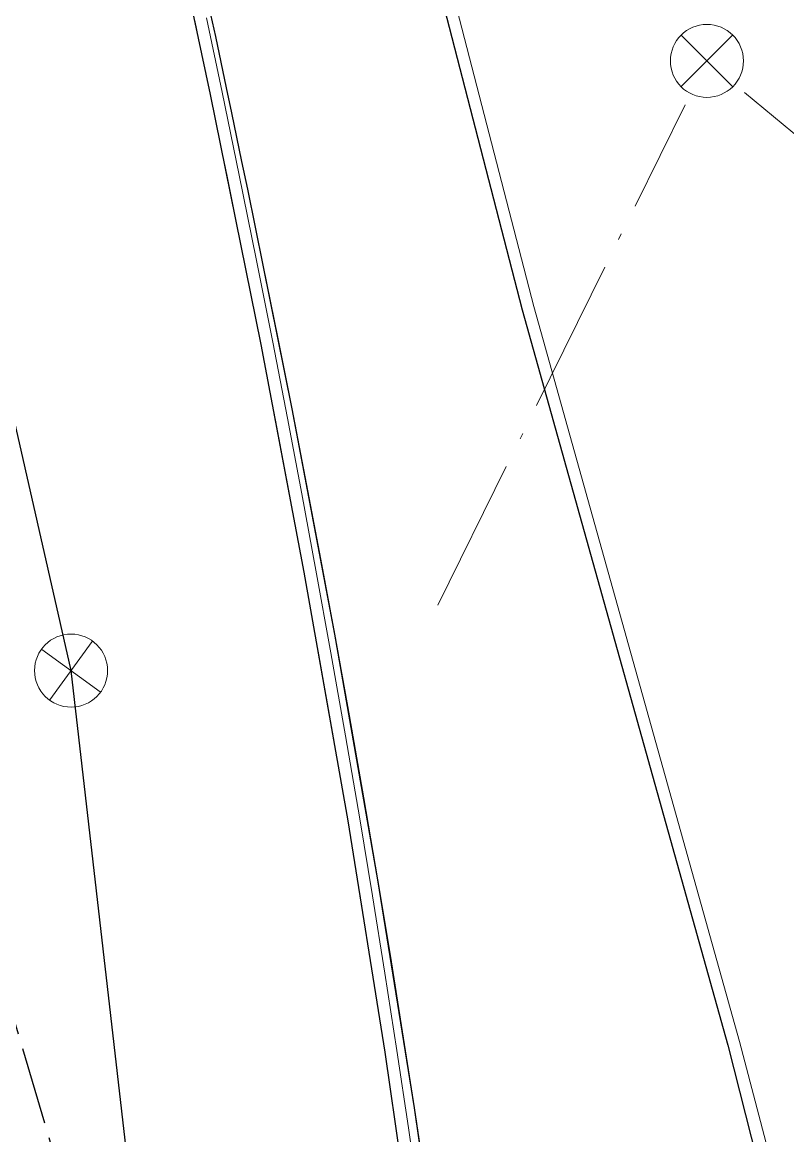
# Model space of a CAD drawing. Header units: metres. Extents: x 105014 to 106600, y 111320 to 118425.
# Drawn here: x 105865.81 to 105878.38, y 117623.05 to 117641.34 of the extents above; entities that cross this region are included whole.
import ezdxf

# ---------------------------------------------------------------- set-up
doc = ezdxf.new("R2010")
doc.units = ezdxf.units.M
doc.linetypes.add('DASHDOT', pattern=[3.556, 2.54, -0.508, 0, -0.508])
doc.linetypes.add('DASHED', pattern=[1.524, 1.27, -0.254])
for name, color, linetype, lineweight in [('10-PAV-CALZADA-BRT', 12, 'CONTINUOUS', 30), ('10-PAV-CALZADA-MIXTA', 8, 'CONTINUOUS', 30), ('10-PAV-SARDINEL', 252, 'CONTINUOUS', 13), ('20-EP-ZONA-VERDE', 84, 'CONTINUOUS', 13), ('30-RED-VANTI-PROY', 2, 'DASHED', 25), ('35-RH-PLUV-COLECTOR', 96, 'CONTINUOUS', 30), ('35-RH-PLUV-NODOS', 94, 'CONTINUOUS', 13), ('35-RH-PLUV-RETIRO', 8, 'DASHDOT', 13)]:
    doc.layers.add(name, color=color, linetype=linetype, lineweight=lineweight)

# ---------------------------------------------------------------- blocks, each defined once
blk = doc.blocks.new('POZO_PLUV')
for p, q in [((-0.42, -0.42), (0.42, 0.42)), ((-0.42, 0.42), (0.42, -0.42))]:
    blk.add_line(p, q)
blk.add_circle((0, 0), 0.6)

msp = doc.modelspace()

# ---------------------------------------------------------------- linework, layer by layer
at = {"layer": '10-PAV-CALZADA-BRT'}
for points in [[(105861.3737, 117688.6595), (105867.4757, 117663.2095), (105867.7765, 117661.9547), (105868.0771, 117660.6999), (105868.3771, 117659.4449), (105868.6767, 117658.1899), (105868.9753, 117656.9345), (105869.2729, 117655.6791), (105869.5689, 117654.4231), (105869.8637, 117653.1669), (105870.1565, 117651.9103), (105870.4473, 117650.6531), (105870.7361, 117649.3955), (105870.8791, 117648.7667), (105874.0218, 117636.6201), (105877.4005, 117624.5371), (105879.4474, 117616.4626), (105880.9426, 117608.268), (105881.8793, 117599.9909), (105882.1171, 117596.8967), (105882.4381, 117592.4481), (105882.6215, 117589.7799), (105882.9785, 117584.4545), (105893.5419, 117425.5473)], [(105877.8369, 117556.2667), (105875.9939, 117583.9903), (105875.6373, 117589.3077), (105875.4551, 117591.9601), (105875.1365, 117596.3775), (105874.8641, 117599.9027), (105874.5091, 117604.1269), (105874.1681, 117607.8129), (105873.7437, 117611.9423), (105873.3143, 117615.6839), (105872.7923, 117619.7473), (105872.2513, 117623.5051), (105871.6513, 117627.2541), (105870.9423, 117631.2891), (105870.2403, 117634.9893), (105869.7683, 117637.3512), (105869.512, 117638.6034), (105869.4178, 117639.0579), (105869.2512, 117639.8556), (105869.1649, 117640.2657), (105868.9865, 117641.1076), (105868.9085, 117641.4727)]]:
    msp.add_lwpolyline(points, dxfattribs=at)
at = {"layer": '10-PAV-CALZADA-MIXTA'}
msp.add_lwpolyline([(105868.1205, 117643.8089), (105868.8967, 117640.1571), (105869.7265, 117636.0497), (105870.4367, 117632.3069), (105871.1549, 117628.2215), (105871.7641, 117624.4181), (105872.3133, 117620.6057), (105872.8423, 117616.4913), (105873.2773, 117612.7067), (105873.7065, 117608.5383), (105874.0511, 117604.8211), (105874.4091, 117600.5693), (105874.6837, 117597.0245), (105875.0043, 117592.5917), (105875.1877, 117589.9313), (105875.5457, 117584.6099), (105886.1051, 117426.2769)], dxfattribs=at)
at = {"layer": '10-PAV-SARDINEL'}
for points in [[(105872.1369, 117621.8775), (105871.9538, 117623.1483), (105871.7641, 117624.4181), (105871.5677, 117625.687), (105871.3646, 117626.9548), (105871.1549, 117628.2215), (105870.9221, 117629.5845), (105870.6827, 117630.9463), (105870.4367, 117632.3069), (105870.2051, 117633.5555), (105869.9684, 117634.8031), (105869.7265, 117636.0497), (105869.455, 117637.4199), (105869.1784, 117638.789), (105868.8967, 117640.1571), (105868.6416, 117641.3751)], [(105872.335, 117621.9055), (105872.1517, 117623.1773), (105871.9618, 117624.4482), (105871.7653, 117625.7181), (105871.562, 117626.9869), (105871.3521, 117628.2547), (105871.1192, 117629.6186), (105870.8796, 117630.9813), (105870.6334, 117632.343), (105870.4017, 117633.5924), (105870.1648, 117634.8408), (105869.9228, 117636.0882), (105869.6512, 117637.4591), (105869.3744, 117638.829), (105869.0926, 117640.1978), (105868.8373, 117641.4164)], [(105868.8373, 117641.4164), (105869.0926, 117640.1978), (105869.3744, 117638.829), (105869.6512, 117637.4591), (105869.9228, 117636.0882), (105870.1648, 117634.8408), (105870.4017, 117633.5924), (105870.6334, 117632.343), (105870.8796, 117630.9813), (105871.1192, 117629.6186), (105871.3521, 117628.2547), (105871.562, 117626.9869), (105871.7653, 117625.7181), (105871.9618, 117624.4482), (105872.1517, 117623.1773), (105872.335, 117621.9055)], [(105868.9085, 117641.4727), (105868.9865, 117641.1076), (105869.1649, 117640.2657), (105869.2512, 117639.8556), (105869.4178, 117639.0579), (105869.512, 117638.6034), (105869.7683, 117637.3512), (105870.0062, 117636.1706), (105870.2403, 117634.9893), (105870.4794, 117633.7569), (105870.7134, 117632.5235), (105870.9423, 117631.2891), (105871.1852, 117629.9453), (105871.4215, 117628.6002), (105871.6513, 117627.2541), (105871.8579, 117626.0055), (105872.0579, 117624.7558), (105872.2513, 117623.5051), (105872.4382, 117622.2535)]]:
    msp.add_lwpolyline(points, dxfattribs=at)
at = {"layer": '20-EP-ZONA-VERDE'}
msp.add_lwpolyline([(105884.0543, 117571.2403), (105883.1689, 117584.5143), (105883.0833, 117585.8019), (105882.9973, 117587.0901), (105882.9109, 117588.3787), (105882.8237, 117589.6681), (105882.7355, 117590.9581), (105882.6461, 117592.2503), (105882.5553, 117593.5417), (105882.4631, 117594.8337), (105882.3687, 117596.1261), (105882.2725, 117597.4189), (105882.1739, 117598.7123), (105882.0727, 117600.0059), (105881.4255, 117606.2305), (105880.4613, 117612.4139), (105879.1826, 117618.5401), (105877.5927, 117624.5929), (105874.2153, 117636.6712), (105871.0737, 117648.8129)], dxfattribs=at)
at = {"layer": '30-RED-VANTI-PROY'}
msp.add_lwpolyline([(105869.0076, 117595.5198), (105868.6531, 117597.2695), (105867.1907, 117613.5725), (105867.0495, 117619.1275), (105866.6083, 117621.7923), (105865.4567, 117625.6947), (105863.9641, 117634.1175), (105860.7383, 117649.2373), (105857.6277, 117662.3705), (105855.0055, 117673.3191), (105854.7491, 117677.2085), (105854.7285, 117677.2745)], dxfattribs=at)
at = {"layer": '35-RH-PLUV-COLECTOR'}
for points in [[(105866.6104, 117630.69), (105851.9233, 117695.4025)], [(105866.6104, 117630.69), (105851.9233, 117695.4025)], [(105871.2687, 117590.1953), (105866.6104, 117630.69)], [(105871.2687, 117590.1953), (105866.6104, 117630.69)]]:
    msp.add_lwpolyline(points, dxfattribs=at)
at = {"layer": '35-RH-PLUV-RETIRO'}
for points in [[(105890.3493, 117629.6319), (105877.6767, 117640.1927)], [(105872.6353, 117631.7669), (105876.6986, 117639.9858)]]:
    msp.add_lwpolyline(points, dxfattribs=at)

# ---------------------------------------------------------------- block references
at = {"layer": '35-RH-PLUV-NODOS'}
msp.add_blockref('POZO_PLUV', (105877.0565, 117640.7096), dxfattribs=at)
at = {"layer": '35-RH-PLUV-NODOS', "rotation": 279}
msp.add_blockref('POZO_PLUV', (105866.6104, 117630.69), dxfattribs=at)
msp.add_blockref('POZO_PLUV', (105866.6104, 117630.69), dxfattribs=at)

doc.saveas('drawing.dxf')
